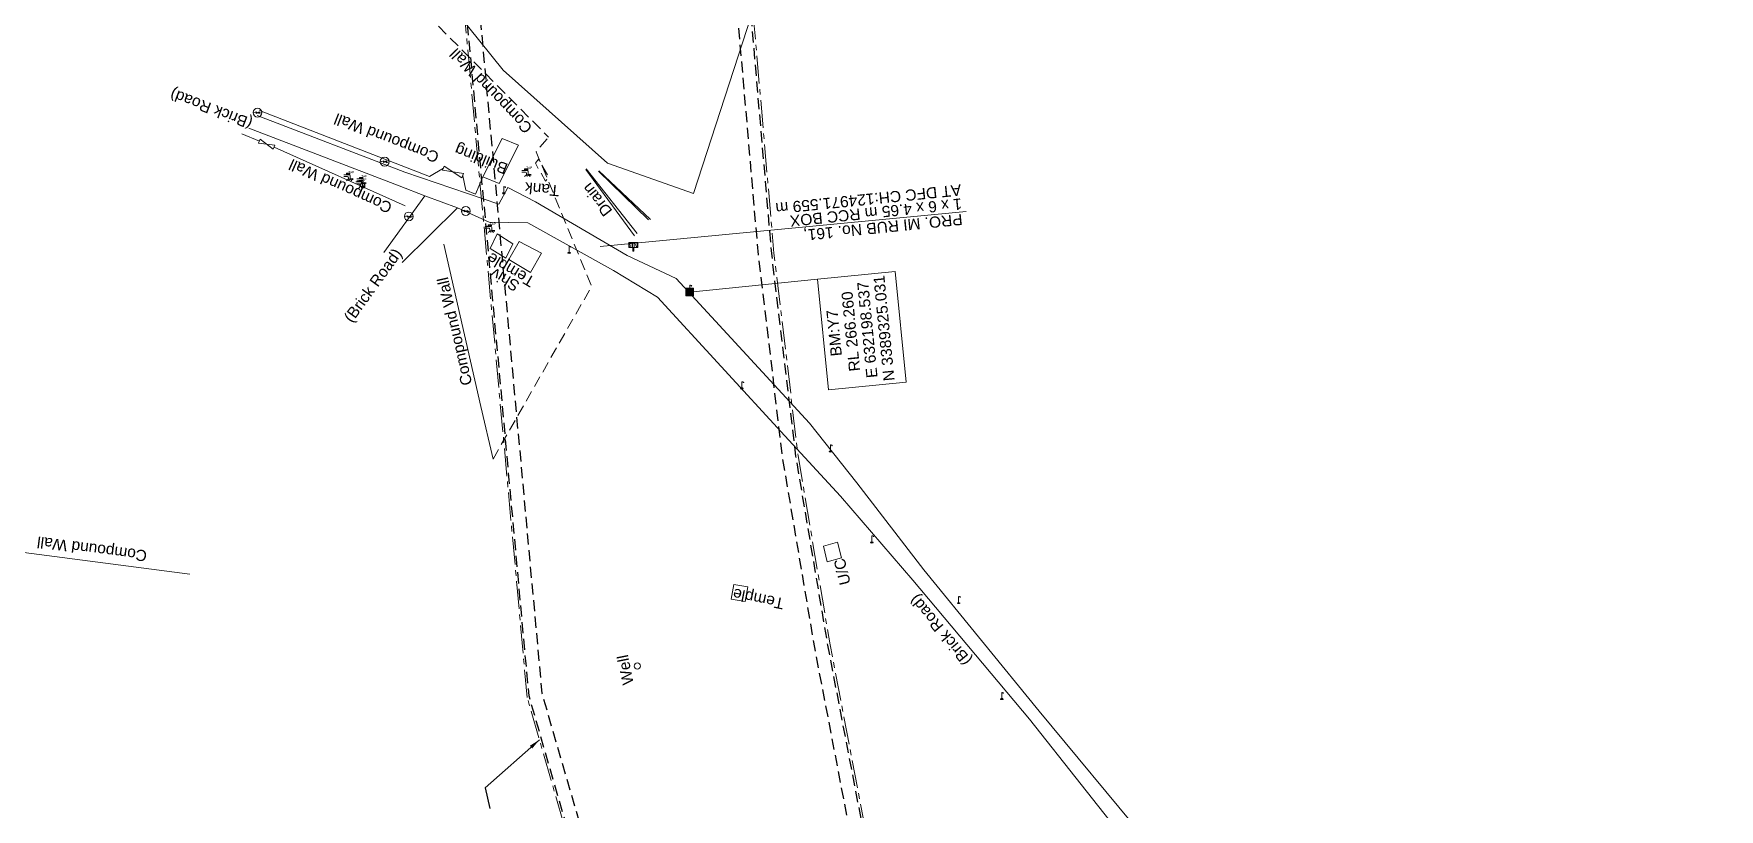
# Model space of a CAD drawing. Header units: metres. Extents: x 628572 to 650094, y 3375792 to 3391117.
# Drawn here: x 632051.1 to 632429.9, y 3389208.7 to 3389383.1 of the extents above; entities that cross this region are included whole.
import ezdxf
from ezdxf.enums import TextEntityAlignment as Align

# ---------------------------------------------------------------- set-up
doc = ezdxf.new("R2010")
doc.units = ezdxf.units.M
doc.header["$MEASUREMENT"] = 0
doc.linetypes.add('CENTER', pattern=[2, 1.25, -0.25, 0.25, -0.25])
doc.linetypes.add('DASHED', pattern=[0.75, 0.5, -0.25])
for name, color, linetype, lineweight in [('Bench_Mark', 7, 'Continuous', 0), ('BRIDGE DETAILS PLAN', 7, 'Continuous', 0), ('BUILDING_UNDER_CONS', 251, 'Continuous', 0), ('Compound Wall', 251, 'Continuous', 0), ('COMPOUND_WALL', 8, 'Continuous', 0), ('DFCC BOUNDARY', 6, 'CENTER', 0), ('DRAIN_BOTTOM', 5, 'Continuous', 0), ('DRAIN_TOP', 5, 'Continuous', 0), ('ELECTRIC_POLE', 251, 'Continuous', 0), ('Gate', 251, 'Continuous', 0), ('Govt buliding', 251, 'Continuous', 0), ('GOVT_BUILDING', 251, 'Continuous', 0), ('Lamp_Post', 7, 'Continuous', 0), ('NAME_BOARD', 251, 'Continuous', 0), ('Religious_Place', 251, 'Continuous', 0), ('Subroad Edge', 34, 'Continuous', 0), ('Tap', 8, 'Continuous', 0), ('Text', 251, 'Continuous', 0), ('TOPOSTYLEREMARK', 251, 'Continuous', 0), ('WATER_LOGGED_AREA', 5, 'Continuous', 0), ('Well', 5, 'Continuous', 0)]:
    doc.layers.add(name, color=color, linetype=linetype, lineweight=lineweight)
doc.layers.add('PROPOSED ROAD', color=10, linetype='DASHED')
doc.styles.add('NB', font='swissbo.ttf', dxfattribs={"height": 1.5})
doc.styles.add('notes', font='romans.shx', dxfattribs={"height": 2})
doc.styles.get("Standard").update_dxf_attribs({"font": 'arial.ttf'})
doc.styles.add('Text', font='arial.ttf', dxfattribs={"height": 2})
doc.dimstyles.new('ISO-25', dxfattribs={"dimtxt": 2.5, "dimasz": 2.5, "dimexe": 1.25, "dimexo": 0.625, "dimtad": 1, "dimtxsty": 'Standard', "dimcen": 2.5, "dimadec": 0, "dimazin": 0, "dimtfac": 1, "dimtmove": 0, "dimatfit": 3, "dimfxl": 1, "dimarcsym": 0})

# ---------------------------------------------------------------- blocks, each defined once
blk = doc.blocks.new('BM')
blk.add_hatch(color=256).paths.add_polyline_path([(-0.88, -0.88), (-0.88, 0.88), (0.88, 0.88), (0.88, -0.88)])
for p, q in [((0.88, 0.88), (-0.88, 0.88)), ((-0.88, 0.88), (-0.88, -0.88)), ((0.88, -0.88), (0.88, 0.88)), ((-0.88, -0.88), (0.88, -0.88))]:
    blk.add_line(p, q)
blk = doc.blocks.new('EP')
blk.add_hatch(color=8).paths.add_polyline_path([(0.31, -0.24), (0.31, 0), (-0.31, -0.19), (-0.31, 0.07), (-0.93, -0.01), (-0.21, 0.16), (-0.21, -0.05), (0.43, 0.15), (0.41, -0.1), (0.94, -0.01)])
at = {"color": 8}
for p, q in [((-0.93, -0.01), (-0.21, 0.16)), ((-0.31, 0.07), (-0.93, -0.01)), ((-0.31, -0.19), (-0.31, 0.07)), ((0.31, 0), (-0.31, -0.19)), ((-0.21, 0.16), (-0.21, -0.05)), ((-0.21, -0.05), (0.43, 0.15)), ((0.31, -0.24), (0.31, 0)), ((0.43, 0.15), (0.41, -0.1)), ((0.94, -0.01), (0.31, -0.24)), ((0.41, -0.1), (0.94, -0.01))]:
    blk.add_line(p, q, dxfattribs=at)
blk.add_circle((0, 0), 1, dxfattribs=at)
blk = doc.blocks.new('LP')
at = {"flags": 128}
for points in [[(0, 0), (0, 1.5)], [(0.25, 1.35), (0.44, 1.35)]]:
    blk.add_lwpolyline(points, dxfattribs=at)
for centre, radius, start, end in [((0.07, 0.99), 0.519, 57.6425, 97.3165), ((0.34, 1.33), 0.094, 11.7012, 168.0476)]:
    blk.add_arc(centre, radius, start, end)
at = {"extrusion": (0, 0, -1)}
blk.add_ellipse((0, 0.01), major_axis=(0.308, 0), ratio=0.400495, dxfattribs=at)
blk.add_ellipse((0.35, 1.36), major_axis=(0.0017, 0.0438), ratio=0.461056, start_param=1.74022, end_param=4.575836)
blk = doc.blocks.new('NB')
for p, q in [((-0.98, 0.82), (-0.98, 1.98)), ((-0.98, 1.98), (0.98, 1.98)), ((-0.98, 0.82), (0.98, 0.82)), ((-0.13, 0.82), (-0.13, 0)), ((-0.13, 0), (0.13, 0)), ((0.13, 0.82), (0.13, 0)), ((0.98, 1.98), (0.98, 0.82))]:
    blk.add_line(p, q)
at = {"style": 'NB', "width": 1.025371}
blk.add_text('NB', height=0.988, rotation=180, dxfattribs=at).set_placement((-0.02, 1.38), align=Align.MIDDLE_CENTER)
blk = doc.blocks.new('TAP')
at = {"layer": 'Tap', "color": 8}
for p, q in [((-0.32, 0), (0.32, 0)), ((-1.01, -0.33), (0.24, -0.33)), ((-1.01, -0.75), (-0.18, -0.75)), ((-0.37, -0.12), (-0.37, -0.05)), ((-0.1, -0.17), (-0.32, -0.17)), ((-0.05, -0.22), (-0.05, -0.33)), ((0.03, -0.95), (0.03, -1.32)), ((0.03, -1.32), (0.45, -1.32)), ((0.05, -0.22), (0.05, -0.33)), ((0.1, -0.17), (0.32, -0.17)), ((0.37, -0.12), (0.37, -0.05)), ((0.45, -0.54), (0.45, -1.32))]:
    blk.add_line(p, q, dxfattribs=at)
at = {"layer": 'Tap', "color": 8, "linetype": 'DASHED'}
for p, q in [((-0.37, -1.72), (0.03, -1.32)), ((0.24, -1.32), (0.24, -1.72)), ((0.85, -1.72), (0.45, -1.32))]:
    blk.add_line(p, q, dxfattribs=at)
at = {"layer": 'Tap', "color": 8}
for centre, radius, start, end in [((-0.32, -0.05), 0.0499, 90, 180), ((0.32, -0.05), 0.0499, 0, 90), ((-0.32, -0.12), 0.0499, 180, 270), ((-0.18, -0.95), 0.208, 0, 90), ((-0.1, -0.22), 0.0499, 0, 90), ((0.1, -0.22), 0.0499, 90, 180), ((0.24, -0.54), 0.208, 0, 90), ((0.32, -0.12), 0.0499, 270, 0)]:
    blk.add_arc(centre, radius, start, end, dxfattribs=at)
at = {"layer": 'Tap', "color": 8, "ltscale": 5, "style": 'notes'}
blk.add_text('TAP', height=0.25, rotation=180, dxfattribs=at).set_placement((1.12, -1.15, -147.73))
blk = doc.blocks.new('GT')
at = {"layer": 'Gate'}
for p, q in [((-0.5, -0.5), (-0.5, 0.5)), ((-0.5, 0.5), (0.5, -0.5)), ((0.5, 0.5), (0.5, -0.5))]:
    blk.add_line(p, q, dxfattribs=at)
at = {"layer": 'Gate', "flags": 128}
blk.add_lwpolyline([(0.5, 0.5), (-0.5, -0.5)], dxfattribs=at)

msp = doc.modelspace()

# ---------------------------------------------------------------- linework, layer by layer
at = {"layer": 'BRIDGE DETAILS PLAN', "color": 10, "lineweight": 13, "flags": 128}
msp.add_lwpolyline([(632178.3876, 3389335.2628), (632260.6896, 3389343.142)], dxfattribs=at)
at = {"layer": 'BUILDING_UNDER_CONS', "linetype": 'Continuous', "flags": 128}
msp.add_lwpolyline([(632229.447, 3389264.349), (632228.579, 3389267.882), (632231.758, 3389268.774), (632232.6262, 3389265.2404), (632229.447, 3389264.349)], close=True, dxfattribs=at)
at = {"layer": 'Compound Wall', "flags": 128}
msp.add_lwpolyline([(632086.176, 3389261.629), (632031.603, 3389268.695)], dxfattribs=at)
at = {"layer": 'COMPOUND_WALL', "linetype": 'Continuous', "flags": 128}
for points in [[(632101.9, 3389365.809), (632140.041, 3389351.024), (632143.208, 3389352.87)], [(632097.892, 3389360.624), (632101.843, 3389358.946)], [(632105.137, 3389357.607), (632134.607, 3389344.423)], [(632147.53, 3389351.188), (632148.246, 3389347.937), (632150.412, 3389347.067), (632152.024, 3389350.892)], [(632154.3485, 3389287.4785), (632151.587, 3389299.315), (632143.325, 3389335.804)]]:
    msp.add_lwpolyline(points, dxfattribs=at)
at = {"layer": 'DFCC BOUNDARY', "ltscale": 5, "flags": 128}
for points in [[(632107.0228, 3390005.4532), (632109.735, 3389999.533), (632121.16, 3389963.535), (632149.279, 3389869.269), (632171.106, 3389792.047), (632176.724, 3389740.539), (632185.973, 3389640.084), (632189.588, 3389584.037), (632210.053, 3389492.902), (632210.701, 3389443.22), (632213.062, 3389384.88), (632217.47, 3389333.732), (632222.918, 3389288.168), (632230.083, 3389245.695), (632238.238, 3389203.211), (632255.434, 3389156.222), (632272.6049, 3389114.8266)], [(632162.019, 3389233.862), (632142.442, 3389447.6), (632126.314, 3389539.888), (632123.73, 3389574.929), (632122.213, 3389593.547), (632117.972, 3389642.162), (632114.196, 3389692.244), (632108.786, 3389738.385), (632082.155, 3389862.554), (632032.33, 3389999.5101)], [(632229.168, 3389046.592), (632212.06, 3389085.399), (632192.476, 3389128.362), (632162.019, 3389233.862)]]:
    msp.add_lwpolyline(points, dxfattribs=at)
at = {"layer": 'DRAIN_BOTTOM', "flags": 128}
for points in [[(632175.303, 3389352.758), (632186.731, 3389338.183)], [(632189.291, 3389341.239), (632178.041, 3389352.23)]]:
    msp.add_lwpolyline(points, dxfattribs=at)
at = {"layer": 'DRAIN_TOP', "linetype": 'Continuous', "flags": 128}
for points in [[(632186.108, 3389337.662), (632175.179, 3389352.585)], [(632178.087, 3389352.312), (632189.767, 3389341.36)]]:
    msp.add_lwpolyline(points, dxfattribs=at)
at = {"layer": 'Govt buliding', "color": 88, "linetype": 'DASHED', "ltscale": 5, "flags": 128}
for points in [[(632136.799, 3389390.105), (632166.8, 3389359.879)], [(632154.3485, 3389287.4785), (632176.506, 3389326.307), (632164.05, 3389356.562), (632166.8, 3389359.879)]]:
    msp.add_lwpolyline(points, dxfattribs=at)
msp.add_lwpolyline([(632164.559, 3389354.883), (632163.853, 3389353.97), (632166.138, 3389349.964), (632166.844, 3389350.877), (632164.559, 3389354.883)], close=True, dxfattribs=at)
at = {"layer": 'GOVT_BUILDING', "linetype": 'Continuous', "flags": 128}
msp.add_lwpolyline([(632152.024, 3389350.892), (632155.72, 3389349.423), (632160.074, 3389358.061), (632156.3703, 3389359.5331), (632152.024, 3389350.892)], close=True, dxfattribs=at)
at = {"layer": 'PROPOSED ROAD', "ltscale": 5, "flags": 128}
for points in [[(632428.2537, 3388905.3236), (632376.9741, 3388939.3197), (632355.6815, 3388966.483), (632327.8456, 3389004.7583), (632307.3563, 3389037.7323), (632280.3892, 3389088.6409), (632269.4029, 3389113.4132), (632252.1727, 3389154.9495), (632234.854, 3389202.2736), (632226.6383, 3389245.0739), (632219.4528, 3389287.6688), (632213.9879, 3389333.3739), (632209.5681, 3389384.6589), (632207.2019, 3389443.1264), (632206.5581, 3389492.4913), (632186.1129, 3389583.5379), (632182.4833, 3389639.8109), (632173.2414, 3389740.1888), (632167.6584, 3389791.3766), (632145.9178, 3389868.2927), (632117.8148, 3389962.5053), (632106.4638, 3389998.27), (632103.8408, 3390003.9954)], [(632429.9114, 3388907.824), (632379.036, 3388941.5521), (632358.0759, 3388968.2912), (632330.3361, 3389006.4344), (632309.959, 3389039.2279), (632283.0892, 3389089.9527), (632272.1601, 3389114.5963), (632254.9681, 3389156.0402), (632237.7546, 3389203.0771), (632229.5909, 3389245.6063), (632222.423, 3389288.0967), (632216.9726, 3389333.6808), (632212.5629, 3389384.8484), (632210.2011, 3389443.2066), (632209.5537, 3389492.8433), (632189.0916, 3389583.9657), (632185.4745, 3389640.045), (632176.2265, 3389740.489), (632170.6135, 3389791.9512), (632148.7988, 3389869.1295), (632120.6821, 3389963.3879), (632109.2677, 3389999.3526), (632106.5682, 3390005.2449)], [(632229.6255, 3389046.7937), (632212.5163, 3389085.6035), (632192.9462, 3389128.536), (632162.4333, 3389234.2295), (632142.938, 3389447.6663), (632126.8108, 3389539.9496), (632124.2285, 3389574.9677), (632122.7112, 3389593.589), (632118.4704, 3389642.2025), (632114.6938, 3389692.2919), (632109.2798, 3389738.4667), (632082.6367, 3389862.6926), (632032.7999, 3389999.681)], [(632232.3706, 3389048.0039), (632215.2538, 3389086.8308), (632195.7674, 3389129.5798), (632165.3949, 3389234.787), (632145.9144, 3389448.0616), (632129.7917, 3389540.319), (632127.2195, 3389575.1998), (632125.7006, 3389593.8412), (632121.4605, 3389642.4457), (632117.6806, 3389692.5795), (632112.2429, 3389738.9571), (632085.5266, 3389863.5239), (632035.6191, 3390000.7066)]]:
    msp.add_lwpolyline(points, dxfattribs=at)
at = {"layer": 'Religious_Place', "linetype": 'Continuous', "flags": 128}
for points in [[(632153.695, 3389334.842), (632155.265, 3389338.085), (632158.826, 3389335.89), (632157.2361, 3389332.606), (632153.695, 3389334.842)], [(632157.912, 3389332.32), (632160.212, 3389336.415), (632165.221, 3389333.782), (632162.7896, 3389329.4531), (632157.912, 3389332.32)], [(632207.881, 3389255.982), (632208.479, 3389259.237), (632211.62, 3389258.763), (632211.0179, 3389255.4858), (632207.881, 3389255.982)]]:
    msp.add_lwpolyline(points, close=True, dxfattribs=at)
at = {"layer": 'Subroad Edge', "linetype": 'Continuous', "flags": 128}
for points in [[(632153.498, 3389340.768), (632148.697, 3389342.892), (632146.333, 3389343.961), (632146.326, 3389343.961), (632139.056, 3389346.679), (632133.262, 3389348.928), (632099.432, 3389361.853)], [(632101.311, 3389364.703), (632134.557, 3389351.953), (632155.613, 3389344.813)], [(632129.842, 3389333.91), (632139.056, 3389346.679)], [(632333.144, 3389162.486), (632300.831, 3389202.19), (632277.086, 3389230.761), (632251.164, 3389262.59), (632236.096, 3389282.102), (632225.48, 3389295.508), (632195.514, 3389328.099), (632184.466, 3389333.254), (632163.873, 3389345.33), (632157.642, 3389348.564), (632155.613, 3389344.813)], [(632133.951, 3389331.678), (632146.326, 3389343.961)], [(632330.686, 3389160.284), (632298.124, 3389199.607), (632274.912, 3389228.965), (632248.655, 3389260.264), (632232.409, 3389279.148), (632219.929, 3389292.706), (632191.305, 3389323.882), (632181.397, 3389329.886), (632162.19, 3389340.6), (632153.498, 3389340.768)]]:
    msp.add_lwpolyline(points, dxfattribs=at)
at = {"layer": 'TOPOSTYLEREMARK'}
msp.add_line((632198.537, 3389325.031), (632227.297, 3389327.9162), dxfattribs=at)
at = {"layer": 'TOPOSTYLEREMARK', "linetype": 'Continuous', "flags": 128}
msp.add_lwpolyline([(632247.1505, 3389304.7758), (632229.7341, 3389303.0676), (632227.297, 3389327.9162), (632244.7134, 3389329.6243), (632247.1505, 3389304.7758)], close=True, dxfattribs=at)
at = {"layer": 'WATER_LOGGED_AREA', "linetype": 'Continuous', "flags": 128}
msp.add_lwpolyline([(632199.376, 3389347.178), (632180.033, 3389354.003), (632156.659, 3389374.901), (632140.882, 3389394.511), (632124.25, 3389412.799), (632130.736, 3389431.325), (632150.385, 3389456.117), (632160.133, 3389469.154), (632167.528, 3389464.796), (632186.674, 3389434.171), (632220.55, 3389412.195), (632199.376, 3389347.178)], dxfattribs=at)
at = {"layer": 'Well', "linetype": 'Continuous'}
msp.add_circle((632186.784, 3389240.924), 0.7001, dxfattribs=at)

# ---------------------------------------------------------------- block references
at = {"layer": 'Bench_Mark', "linetype": 'Continuous'}
msp.add_blockref('BM', (632198.531, 3389325.039), dxfattribs=at)
at = {"layer": 'ELECTRIC_POLE', "linetype": 'Continuous'}
for p in [(632101.419, 3389365.374), (632130.004, 3389354.347), (632135.413, 3389342.021), (632148.222, 3389343.245)]:
    msp.add_blockref('EP', p, dxfattribs=at)
at = {"layer": 'Gate', "linetype": 'Continuous'}
for p, xscale, zscale, rotation in [((632103.49, 3389358.2765), 3.555749850821802, 1.885669602772925, 338), ((632145.3695, 3389352.0285), 4.636464385662519, 2.153245082581757, 339)]:
    msp.add_blockref('GT', p, dxfattribs=dict(at, xscale=xscale, zscale=zscale, rotation=rotation))
at = {"layer": 'Lamp_Post', "linetype": 'Continuous'}
for p in [(632156.749, 3389347.22), (632171.431, 3389333.831), (632198.552, 3389325.057), (632210.271, 3389303.36), (632230.159, 3389289.144), (632239.492, 3389268.682), (632258.981, 3389255.087), (632268.655, 3389233.513)]:
    msp.add_blockref('LP', p, dxfattribs=at)
at = {"layer": 'NAME_BOARD', "linetype": 'Continuous'}
msp.add_blockref('NB', (632185.88, 3389334.214), dxfattribs=at)
at = {"layer": 'Tap', "linetype": 'Continuous'}
for p in [(632121.799, 3389351.734), (632124.731, 3389350.806), (632161.807, 3389352.706), (632124.53, 3389350.101), (632153.62, 3389340.106)]:
    msp.add_blockref('TAP', p, dxfattribs=at)

# ---------------------------------------------------------------- texts
at = {"layer": 'BRIDGE DETAILS PLAN', "color": 10}
for s, p in [('AT DFC CH:124971.559 m', (632259.4235, 3389349.2396)), ('1 x 6 x 4.65 m RCC BOX', (632259.5679, 3389346.1046)), ('PRO. MI RUB No. 161,', (632259.7204, 3389342.6285))]:
    msp.add_text(s, height=2.5, rotation=185.764335, dxfattribs=at).set_placement(p)
at = {"layer": 'Govt buliding', "color": 88, "linetype": 'DASHED', "ltscale": 5}
msp.add_text('Compound Wall', height=2.5, rotation=133.725757, dxfattribs=at).set_placement((632163.3661, 3389362.1236))
at = {"layer": 'Govt buliding', "color": 88, "linetype": 'DASHED', "ltscale": 5, "style": 'Text'}
msp.add_text('Tank', height=2.5, rotation=174.71262, dxfattribs=at).set_placement((632169.3525, 3389349.0161))
at = {"layer": 'Subroad Edge', "linetype": 'Continuous', "style": 'Text'}
for rotation, p in [(159.090276, (632100.5055, 3389363.9055)), (54.186109, (632122.6551, 3389317.9423)), (129.626966, (632262.0424, 3389242.3278))]:
    msp.add_text('(Brick Road)', height=2.5, rotation=rotation, dxfattribs=at).set_placement(p)
at = {"layer": 'Tap'}
for p in [(632121.799, 3389351.734), (632124.53, 3389350.101), (632124.731, 3389350.806), (632161.807, 3389352.706), (632153.62, 3389340.106)]:
    msp.add_text('TAP', height=0.5, dxfattribs=at).set_placement(p)
at = {"layer": 'Text'}
for s, rotation, p in [('Compound Wall', 158.811647, (632142.4412, 3389356.3071)), ('Compound Wall', 155.89768, (632131.9018, 3389344.8731)), ('Temple', 149.554285, (632163.9902, 3389328.1406)), ('Compound Wall', 102.83592, (632149.6876, 3389304.3429)), ('Shiv', 149.554285, (632160.5648, 3389327.1448)), ('Compound Wall', 172.622504, (632076.7002, 3389266.8864)), ('U/C', 103.803242, (632234.7386, 3389259.5105)), ('Temple', 168.478912, (632219.9351, 3389256.091))]:
    msp.add_text(s, height=2.5, rotation=rotation, dxfattribs=at).set_placement(p)
at = {"layer": 'Text', "style": 'Text'}
for s, rotation, p in [('Building', 158.324321, (632157.897, 3389353.742)), ('Drain', 128.099368, (632181.291, 3389343.27)), ('Well', 101.303852, (632185.9622, 3389237.0049))]:
    msp.add_text(s, height=2.5, rotation=rotation, dxfattribs=at).set_placement(p)
at = {"layer": 'TOPOSTYLEREMARK'}
for s, p in [('N 3389325.031', (632242.1937, 3389316.8967)), ('RL 266.260', (632234.7295, 3389316.1647)), ('E 632198.537', (632238.4616, 3389316.5307)), ('BM:Y7', (632230.9974, 3389315.7986))]:
    msp.add_text(s, height=2.5, rotation=95.601493, dxfattribs=at).set_placement(p, align=Align.MIDDLE_CENTER)

# ---------------------------------------------------------------- leaders
at = {"layer": 'DFCC BOUNDARY', "linetype": 'Continuous', "lineweight": 0, "ltscale": 5}
msp.add_leader([(632164.7618, 3389224.3611), (632152.5538, 3389213.5865), (632153.6519, 3389208.888)], dimstyle='ISO-25', override={"dimtxt": 3, "dimtad": 0, "dimdec": 3, "dimzin": 2, "dimtdec": 3}, dxfattribs=at)

doc.saveas('drawing.dxf')
